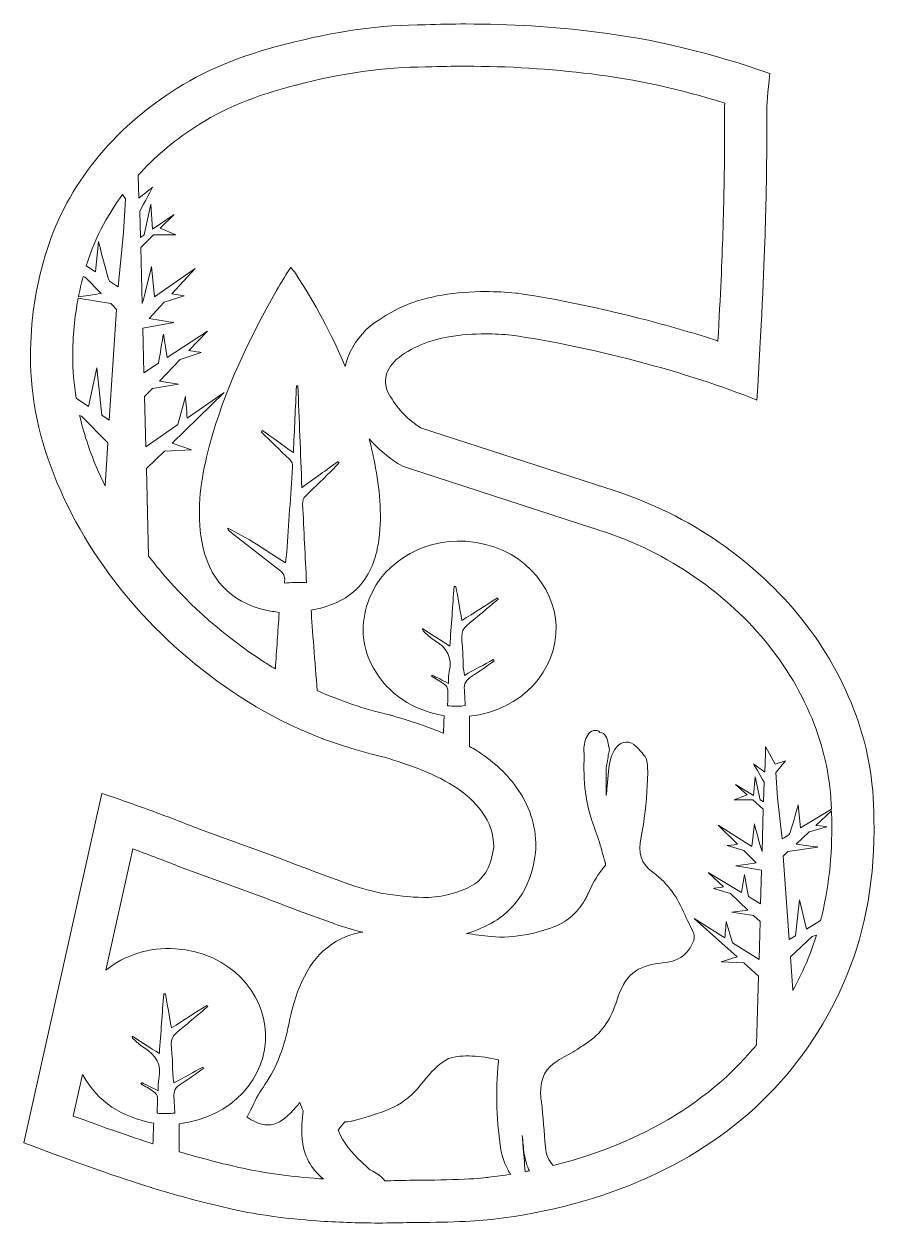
# Model space of a CAD drawing. Header units: millimetres. Extents: x 28 to 188, y -114 to -17.
# Drawn here: x 27.6 to 88, y -112.9 to -27.7 of the extents above; entities that cross this region are included whole.
import ezdxf

# ---------------------------------------------------------------- set-up
doc = ezdxf.new("R2010")
doc.units = ezdxf.units.MM
doc.header["$MEASUREMENT"] = 0
doc.layers.add('Layer 2', color=7, linetype='Continuous')

msp = doc.modelspace()

# ---------------------------------------------------------------- linework, layer by layer
at = {"layer": 'Layer 2', "lineweight": 0}
for points, knots in [([(86.498, -76.374), (85.535, -73.912), (84.208, -71.662), (82.517, -69.623), (80.824, -67.585), (78.823, -65.796), (76.515, -64.256), (74.208, -62.718), (71.669, -61.525), (68.898, -60.678), (68.898, -60.678), (55.742, -56.408), (55.742, -56.408), (54.893, -55.871), (54.184, -55.138), (53.606, -54.215), (53.03, -53.292), (53.163, -52.408), (54.01, -51.561), (55.087, -50.715), (56.337, -50.176), (57.761, -49.945), (58.614, -49.807), (59.488, -49.738), (60.383, -49.738), (60.981, -49.738), (61.587, -49.768), (62.204, -49.83), (64.897, -50.216), (67.859, -50.831), (71.091, -51.676), (74.323, -52.524), (77.168, -53.447), (79.631, -54.446), (79.938, -49.215), (80.131, -45.311), (80.208, -42.732), (80.284, -40.155), (80.324, -38.231), (80.324, -36.961), (80.324, -35.692), (80.324, -34.751), (80.324, -34.134), (80.324, -33.519), (80.399, -32.558), (80.555, -31.249), (76.4, -29.788), (72.303, -28.807), (68.263, -28.306), (65.173, -27.924), (62.071, -27.732), (58.958, -27.732), (58.003, -27.732), (57.046, -27.75), (56.088, -27.786), (52.932, -27.786), (49.625, -28.248), (46.163, -29.171), (43.007, -29.941), (40.294, -31.076), (38.026, -32.576), (35.757, -34.076), (33.872, -35.807), (32.371, -37.769), (30.871, -39.731), (29.775, -41.866), (29.082, -44.174), (28.389, -46.483), (28.044, -48.868), (28.044, -51.33), (28.044, -54.331), (28.678, -57.331), (29.948, -60.332), (31.217, -63.332), (32.948, -66.122), (35.141, -68.699), (37.334, -71.278), (39.93, -73.546), (42.931, -75.508), (45.932, -77.47), (49.239, -78.875), (52.857, -79.72), (53.702, -79.952), (54.587, -80.24), (55.511, -80.586), (56.434, -80.932), (57.3, -81.356), (58.108, -81.856), (58.916, -82.356), (59.588, -82.972), (60.128, -83.702), (60.664, -84.435), (60.936, -85.26), (60.936, -86.184), (60.78, -87.493), (60.281, -88.396), (59.435, -88.895), (58.587, -89.397), (57.548, -89.686), (56.319, -89.762), (54.318, -89.762), (52.453, -89.455), (50.722, -88.839), (48.991, -88.223), (47.239, -87.568), (45.47, -86.876), (45.47, -86.876), (40.046, -84.914), (40.046, -84.914), (38.892, -84.452), (37.738, -84.01), (36.583, -83.587), (35.43, -83.164), (34.276, -82.76), (33.121, -82.375), (33.121, -82.375), (27.581, -107.188), (27.581, -107.188), (31.044, -108.497), (33.872, -109.497), (36.064, -110.189), (38.258, -110.881), (40.392, -111.458), (42.469, -111.92), (44.239, -112.304), (46.201, -112.572), (48.355, -112.728), (49.793, -112.83), (51.267, -112.881), (52.775, -112.881), (53.525, -112.881), (54.283, -112.869), (55.049, -112.844), (56.279, -112.844), (57.433, -112.823), (58.512, -112.785), (59.588, -112.746), (60.396, -112.688), (60.936, -112.612), (64.859, -112.151), (68.494, -111.169), (71.841, -109.669), (75.188, -108.169), (78.054, -106.207), (80.439, -103.783), (82.823, -101.359), (84.69, -98.515), (86.036, -95.243), (87.382, -91.974), (88.017, -88.301), (87.941, -84.221), (87.941, -81.452), (87.459, -78.837), (86.498, -76.374)], [0, 0, 0, 0, 1, 1, 1, 2, 2, 2, 3, 3, 3, 4, 4, 4, 5, 5, 5, 6, 6, 6, 7, 7, 7, 8, 8, 8, 9, 9, 9, 10, 10, 10, 11, 11, 11, 12, 12, 12, 13, 13, 13, 14, 14, 14, 15, 15, 15, 16, 16, 16, 17, 17, 17, 18, 18, 18, 19, 19, 19, 20, 20, 20, 21, 21, 21, 22, 22, 22, 23, 23, 23, 24, 24, 24, 25, 25, 25, 26, 26, 26, 27, 27, 27, 28, 28, 28, 29, 29, 29, 30, 30, 30, 31, 31, 31, 32, 32, 32, 33, 33, 33, 34, 34, 34, 35, 35, 35, 36, 36, 36, 37, 37, 37, 38, 38, 38, 39, 39, 39, 40, 40, 40, 41, 41, 41, 42, 42, 42, 43, 43, 43, 44, 44, 44, 45, 45, 45, 46, 46, 46, 47, 47, 47, 48, 48, 48, 49, 49, 49, 50, 50, 50, 51, 51, 51, 51]), ([(37.426, -66.754), (37.081, -66.349), (36.752, -65.935), (36.432, -65.516), (36.432, -65.516), (36.272, -59.309), (36.272, -59.309), (36.272, -59.309), (37.551, -58.057), (37.551, -58.057), (37.551, -58.057), (39.481, -57.973), (39.481, -57.973), (39.481, -57.973), (38.108, -57.511), (38.108, -57.511), (38.108, -57.511), (41.796, -53.901), (41.796, -53.901), (41.796, -53.901), (39.168, -55.725), (39.168, -55.725), (39.142, -55.194), (39.046, -54.182), (39.046, -54.182), (39.046, -54.182), (38.507, -56.183), (38.507, -56.183), (38.507, -56.183), (36.232, -57.762), (36.232, -57.762), (36.232, -57.762), (36.141, -54.186), (36.141, -54.186), (36.141, -54.186), (36.698, -53.608), (36.698, -53.608), (36.698, -53.608), (38.562, -53.308), (38.562, -53.308), (38.562, -53.308), (37.196, -53.091), (37.196, -53.091), (37.196, -53.091), (38.682, -51.548), (38.682, -51.548), (38.682, -51.548), (40.158, -51.057), (40.158, -51.057), (40.158, -51.057), (39.615, -50.991), (39.295, -50.912), (39.295, -50.912), (40.602, -49.556), (40.602, -49.556), (40.602, -49.556), (37.746, -51.426), (37.746, -51.426), (37.746, -51.426), (37.486, -49.756), (37.486, -49.756), (37.486, -49.756), (37.26, -51.063), (37.137, -51.824), (37.137, -51.824), (36.097, -52.505), (36.097, -52.505), (36.097, -52.505), (36.016, -49.331), (36.016, -49.331), (36.016, -49.331), (38.232, -48.936), (38.232, -48.936), (38.232, -48.936), (37.163, -48.768), (36.468, -48.648), (36.468, -48.648), (37.534, -47.489), (37.534, -47.489), (37.534, -47.489), (38.964, -47.027), (38.964, -47.027), (38.964, -47.027), (38.47, -46.949), (38.081, -46.894), (38.081, -46.894), (39.738, -45.091), (39.738, -45.091), (39.738, -45.091), (36.842, -47.113), (36.842, -47.113), (36.842, -47.113), (36.631, -44.96), (36.631, -44.96), (36.631, -44.96), (36.173, -46.962), (35.971, -47.589), (35.971, -47.589), (35.869, -43.604), (35.869, -43.604), (35.869, -43.604), (36.771, -42.713), (36.771, -42.713), (36.771, -42.713), (38.368, -42.713), (38.368, -42.713), (38.368, -42.713), (37.255, -42.236), (37.255, -42.236), (37.255, -42.236), (37.255, -42.236), (37.255, -42.236), (37.255, -42.236), (38.25, -41.252), (38.25, -41.252), (38.25, -41.252), (36.716, -42.308), (36.716, -42.308), (36.716, -42.308), (36.579, -40.532), (36.579, -40.532), (36.579, -40.532), (36.127, -42.713), (36.127, -42.713), (36.127, -42.713), (35.851, -42.903), (35.851, -42.903), (35.851, -42.903), (35.803, -41.038), (35.803, -41.038), (36.119, -40.457), (36.716, -39.315), (36.716, -39.315), (36.716, -39.315), (36.017, -39.883), (35.726, -40.113), (35.726, -40.113), (35.684, -38.479), (35.684, -38.479), (36.811, -37.232), (38.148, -36.091), (39.681, -35.078), (41.649, -33.777), (44.069, -32.77), (46.874, -32.086), (46.874, -32.086), (46.905, -32.078), (46.905, -32.078), (46.905, -32.078), (46.936, -32.07), (46.936, -32.07), (50.129, -31.218), (53.208, -30.786), (56.088, -30.786), (56.088, -30.786), (56.145, -30.786), (56.145, -30.786), (56.145, -30.786), (56.201, -30.784), (56.201, -30.784), (57.117, -30.75), (58.045, -30.732), (58.958, -30.732), (61.933, -30.732), (64.94, -30.918), (67.894, -31.283), (70.987, -31.667), (74.158, -32.36), (77.347, -33.347), (77.331, -33.64), (77.324, -33.902), (77.324, -34.134), (77.324, -34.134), (77.324, -36.961), (77.324, -36.961), (77.324, -38.174), (77.286, -40.033), (77.21, -42.642), (77.155, -44.474), (77.039, -47.022), (76.864, -50.246), (75.297, -49.731), (73.622, -49.239), (71.851, -48.774), (68.53, -47.905), (65.427, -47.261), (62.63, -46.86), (62.63, -46.86), (62.566, -46.851), (62.566, -46.851), (62.566, -46.851), (62.501, -46.845), (62.501, -46.845), (61.789, -46.774), (61.076, -46.738), (60.383, -46.738), (59.331, -46.738), (58.287, -46.82), (57.281, -46.984), (55.358, -47.295), (53.634, -48.041), (52.157, -49.201), (52.157, -49.201), (52.016, -49.312), (52.016, -49.312), (52.016, -49.312), (51.889, -49.439), (51.889, -49.439), (51.108, -50.22), (50.606, -51.113), (50.388, -52.045), (49.426, -49.744), (48.237, -47.544), (46.852, -45.432), (46.765, -45.299), (46.655, -45.181), (46.532, -45.027), (46.434, -45.159), (46.364, -45.236), (46.312, -45.324), (45.961, -45.913), (45.601, -46.497), (45.269, -47.097), (43.266, -50.709), (41.513, -54.431), (40.547, -58.493), (40.08, -60.461), (39.858, -62.444), (40.21, -64.466), (40.668, -67.103), (42.216, -68.785), (44.754, -69.358), (45.057, -69.426), (45.364, -69.469), (45.704, -69.529), (45.613, -70.872), (45.523, -72.198), (45.432, -73.532), (45.143, -73.358), (44.855, -73.182), (44.573, -72.997), (41.827, -71.202), (39.422, -69.102), (37.426, -66.754)], [0, 0, 0, 0, 1, 1, 1, 2, 2, 2, 3, 3, 3, 4, 4, 4, 5, 5, 5, 6, 6, 6, 7, 7, 7, 8, 8, 8, 9, 9, 9, 10, 10, 10, 11, 11, 11, 12, 12, 12, 13, 13, 13, 14, 14, 14, 15, 15, 15, 16, 16, 16, 17, 17, 17, 18, 18, 18, 19, 19, 19, 20, 20, 20, 21, 21, 21, 22, 22, 22, 23, 23, 23, 24, 24, 24, 25, 25, 25, 26, 26, 26, 27, 27, 27, 28, 28, 28, 29, 29, 29, 30, 30, 30, 31, 31, 31, 32, 32, 32, 33, 33, 33, 34, 34, 34, 35, 35, 35, 36, 36, 36, 37, 37, 37, 38, 38, 38, 39, 39, 39, 40, 40, 40, 41, 41, 41, 42, 42, 42, 43, 43, 43, 44, 44, 44, 45, 45, 45, 46, 46, 46, 47, 47, 47, 48, 48, 48, 49, 49, 49, 50, 50, 50, 51, 51, 51, 52, 52, 52, 53, 53, 53, 54, 54, 54, 55, 55, 55, 56, 56, 56, 57, 57, 57, 58, 58, 58, 59, 59, 59, 60, 60, 60, 61, 61, 61, 62, 62, 62, 63, 63, 63, 64, 64, 64, 65, 65, 65, 66, 66, 66, 67, 67, 67, 68, 68, 68, 69, 69, 69, 70, 70, 70, 71, 71, 71, 72, 72, 72, 73, 73, 73, 74, 74, 74, 75, 75, 75, 76, 76, 76, 77, 77, 77, 78, 78, 78, 79, 79, 79, 80, 80, 80, 81, 81, 81, 81]), ([(34.568, -39.846), (34.568, -39.846), (34.799, -40.15), (34.799, -40.15), (34.799, -40.15), (34.644, -42.53), (34.644, -42.53), (34.644, -42.53), (34.258, -46.394), (34.258, -46.394), (34.258, -46.394), (34.086, -46.281), (34.086, -46.281), (34.086, -46.281), (33.659, -45.998), (33.659, -45.998), (33.541, -45.921), (32.879, -43.182), (32.879, -43.182), (32.879, -43.182), (32.656, -45.336), (32.656, -45.336), (32.656, -45.336), (31.999, -44.902), (31.999, -44.902), (32.556, -43.102), (33.421, -41.403), (34.568, -39.846)], [0, 0, 0, 0, 1, 1, 1, 2, 2, 2, 3, 3, 3, 4, 4, 4, 5, 5, 5, 6, 6, 6, 7, 7, 7, 8, 8, 8, 9, 9, 9, 9]), ([(31.779, -45.667), (31.779, -45.667), (31.924, -45.711), (31.924, -45.711), (31.924, -45.711), (33.051, -46.871), (33.051, -46.871), (32.535, -46.955), (31.824, -47.063), (31.446, -47.119), (31.541, -46.63), (31.651, -46.146), (31.779, -45.667)], [0, 0, 0, 0, 1, 1, 1, 2, 2, 2, 3, 3, 3, 4, 4, 4, 4]), ([(31.044, -51.33), (31.044, -49.93), (31.175, -48.548), (31.43, -47.199), (31.43, -47.199), (33.751, -47.591), (33.751, -47.591), (33.751, -47.591), (33.863, -47.705), (33.863, -47.705), (33.863, -47.705), (34.153, -48.004), (34.153, -48.004), (34.153, -48.004), (33.64, -55.874), (33.64, -55.874), (33.64, -55.874), (33.11, -55.522), (33.11, -55.522), (33.11, -55.522), (32.758, -52.141), (32.758, -52.141), (32.758, -52.141), (32.158, -54.89), (32.158, -54.89), (32.158, -54.89), (31.29, -54.314), (31.29, -54.314), (31.127, -53.314), (31.044, -52.318), (31.044, -51.33)], [0, 0, 0, 0, 1, 1, 1, 2, 2, 2, 3, 3, 3, 4, 4, 4, 5, 5, 5, 6, 6, 6, 7, 7, 7, 8, 8, 8, 9, 9, 9, 10, 10, 10, 10]), ([(47.644, -67.409), (47.584, -67.401), (47.524, -67.394), (47.463, -67.392), (46.997, -67.373), (46.54, -67.394), (46.084, -67.439), (46.087, -67.398), (46.09, -67.356), (46.093, -67.315), (46.121, -66.958), (46.026, -66.733), (45.729, -66.512), (44.58, -65.654), (43.458, -64.759), (42.327, -63.875), (42.21, -63.784), (42.107, -63.674), (42.023, -63.533), (43.462, -64.189), (44.747, -65.119), (46.154, -65.995), (46.192, -65.691), (46.23, -65.469), (46.245, -65.246), (46.383, -63.24), (46.511, -61.233), (46.658, -59.227), (46.677, -58.967), (46.61, -58.8), (46.427, -58.628), (45.756, -57.997), (45.1, -57.349), (44.438, -56.708), (44.465, -56.672), (44.492, -56.637), (44.519, -56.601), (45.225, -57.105), (45.93, -57.61), (46.714, -58.17), (46.788, -56.534), (46.858, -54.985), (46.928, -53.436), (46.962, -53.437), (46.996, -53.438), (47.03, -53.44), (47.078, -54.63), (47.126, -55.819), (47.173, -57.009), (47.22, -58.187), (47.266, -59.365), (47.317, -60.663), (48.228, -60.003), (49.057, -59.402), (49.886, -58.801), (49.909, -58.826), (49.933, -58.851), (49.956, -58.876), (49.833, -59.015), (49.716, -59.162), (49.584, -59.292), (48.926, -59.942), (48.27, -60.592), (47.601, -61.23), (47.42, -61.403), (47.353, -61.576), (47.366, -61.833), (47.463, -63.691), (47.553, -65.55), (47.644, -67.409)], [0, 0, 0, 0, 1, 1, 1, 2, 2, 2, 3, 3, 3, 4, 4, 4, 5, 5, 5, 6, 6, 6, 7, 7, 7, 8, 8, 8, 9, 9, 9, 10, 10, 10, 11, 11, 11, 12, 12, 12, 13, 13, 13, 14, 14, 14, 15, 15, 15, 16, 16, 16, 17, 17, 17, 18, 18, 18, 19, 19, 19, 20, 20, 20, 21, 21, 21, 22, 22, 22, 23, 23, 23, 23]), ([(31.532, -55.528), (31.532, -55.528), (31.672, -55.579), (31.672, -55.579), (31.672, -55.579), (33.534, -57.485), (33.534, -57.485), (33.534, -57.485), (33.336, -60.525), (33.336, -60.525), (33.117, -60.075), (32.905, -59.622), (32.711, -59.163), (32.199, -57.953), (31.809, -56.74), (31.532, -55.528)], [0, 0, 0, 0, 1, 1, 1, 2, 2, 2, 3, 3, 3, 4, 4, 4, 5, 5, 5, 5]), ([(70.614, -106.931), (68.894, -107.702), (67.069, -108.322), (65.162, -108.797), (64.828, -108.433), (64.659, -108.047), (64.61, -107.466), (64.522, -106.429), (64.445, -105.338), (64.326, -104.297), (64.304, -104.107), (64.268, -103.914), (64.266, -103.734), (64.253, -102.553), (64.597, -101.865), (65.619, -101.267), (66.035, -101.024), (66.459, -100.825), (66.855, -100.551), (67.123, -100.365), (67.403, -100.211), (67.671, -100.018), (68.708, -99.271), (69.301, -98.285), (69.673, -97.103), (70.249, -95.275), (71.048, -94.598), (72.918, -94.412), (74, -94.305), (74.604, -93.965), (75.066, -93.015), (75.189, -92.761), (75.219, -92.525), (75.144, -92.341), (74.94, -91.841), (74.741, -91.501), (74.531, -91.028), (73.96, -89.741), (73.408, -88.845), (72.234, -87.97), (71.369, -87.326), (71.188, -86.614), (71.41, -85.475), (71.632, -84.336), (71.794, -83.02), (71.838, -81.795), (71.85, -81.463), (71.882, -81.211), (71.872, -80.774), (71.866, -80.512), (71.878, -79.948), (71.587, -79.628), (71.296, -79.309), (70.88, -78.687), (70.33, -78.723), (69.78, -78.759), (69.44, -79.311), (69.29, -79.789), (69.074, -80.48), (69.064, -81.167), (68.985, -81.872), (68.962, -82.086), (68.959, -82.299), (68.934, -82.514), (68.929, -81.856), (68.922, -81.218), (68.933, -80.558), (68.948, -80.441), (68.967, -80.323), (68.989, -80.206), (69.023, -80.022), (69.054, -79.835), (69.076, -79.648), (69.129, -79.47), (69.205, -79.284), (69.115, -79.061), (69.109, -79.047), (69.099, -79.032), (69.092, -79.018), (69.088, -78.961), (69.087, -78.904), (69.078, -78.847), (69.024, -78.521), (68.853, -78.045), (68.485, -78.037), (68.409, -77.959), (68.31, -77.905), (68.174, -77.897), (67.775, -77.874), (67.543, -78.279), (67.44, -78.606), (67.33, -78.95), (67.316, -79.307), (67.367, -79.659), (67.28, -81.478), (67.45, -83.097), (68.108, -84.878), (68.284, -85.355), (68.49, -85.917), (68.614, -86.448), (68.672, -86.697), (68.773, -86.982), (68.847, -87.255), (68.86, -87.303), (68.915, -87.359), (68.874, -87.462), (68.833, -87.566), (68.708, -87.674), (68.612, -87.796), (68.216, -88.298), (67.914, -88.902), (67.637, -89.486), (67.59, -89.585), (67.543, -89.702), (67.494, -89.79), (66.946, -90.774), (66.258, -91.456), (65.214, -91.845), (64.578, -92.082), (63.932, -92.274), (63.31, -92.391), (62.441, -92.554), (61.589, -92.621), (60.751, -92.534), (60.159, -92.473), (59.581, -92.396), (59.007, -92.322), (59.71, -92.112), (60.364, -91.832), (60.96, -91.479), (62.122, -90.793), (63.577, -89.379), (63.915, -86.538), (63.915, -86.538), (63.936, -86.361), (63.936, -86.361), (63.936, -86.361), (63.936, -86.184), (63.936, -86.184), (63.936, -84.618), (63.469, -83.187), (62.541, -81.92), (61.775, -80.883), (60.815, -80.004), (59.687, -79.306), (59.536, -79.212), (59.38, -79.125), (59.226, -79.036), (59.226, -79.036), (59.226, -76.895), (59.226, -76.895), (62.959, -76.481), (65.477, -73.601), (65.364, -70.472), (65.262, -67.663), (62.908, -64.732), (58.96, -64.47), (55.696, -64.253), (52.756, -66.202), (51.913, -69.089), (51.472, -70.602), (51.623, -72.084), (52.406, -73.481), (53.452, -75.343), (55.152, -76.439), (57.419, -76.861), (57.403, -77.278), (57.388, -77.69), (57.373, -78.103), (57.106, -77.988), (56.836, -77.879), (56.562, -77.776), (55.558, -77.4), (54.577, -77.081), (53.648, -76.827), (53.648, -76.827), (53.594, -76.812), (53.594, -76.812), (53.594, -76.812), (53.54, -76.799), (53.54, -76.799), (51.751, -76.381), (50.038, -75.801), (48.407, -75.076), (48.26, -73.143), (48.041, -70.632), (47.976, -69.366), (48.246, -69.303), (48.451, -69.26), (48.653, -69.208), (49.921, -68.876), (51.029, -68.277), (51.795, -67.147), (52.443, -66.189), (52.723, -65.099), (52.832, -63.952), (53.004, -62.144), (52.781, -60.365), (52.42, -58.604), (52.323, -58.13), (52.214, -57.662), (52.098, -57.196), (52.702, -57.88), (53.383, -58.465), (54.136, -58.942), (54.136, -58.942), (54.456, -59.145), (54.456, -59.145), (54.456, -59.145), (54.816, -59.262), (54.816, -59.262), (54.816, -59.262), (67.972, -63.531), (67.972, -63.531), (67.972, -63.531), (67.996, -63.539), (67.996, -63.539), (67.996, -63.539), (68.02, -63.547), (68.02, -63.547), (70.5, -64.305), (72.799, -65.384), (74.85, -66.751), (76.906, -68.124), (78.71, -69.735), (80.208, -71.538), (81.686, -73.32), (82.863, -75.315), (83.703, -77.464), (84.44, -79.352), (84.848, -81.377), (84.925, -83.49), (84.925, -83.49), (82.736, -84.808), (82.736, -84.808), (82.736, -84.808), (82.552, -83.185), (82.552, -83.185), (82.552, -83.185), (82.005, -85.249), (81.908, -85.308), (81.908, -85.308), (81.555, -85.52), (81.555, -85.52), (81.555, -85.52), (81.413, -85.606), (81.413, -85.606), (81.413, -85.606), (81.094, -82.693), (81.094, -82.693), (81.094, -82.693), (80.965, -80.899), (80.965, -80.899), (80.965, -80.899), (81.334, -80.456), (81.334, -80.456), (81.334, -80.456), (81.664, -80.061), (81.664, -80.061), (81.664, -80.061), (80.923, -80.301), (80.923, -80.301), (80.923, -80.301), (80.251, -79.046), (80.251, -79.046), (80.251, -79.046), (80.237, -79.522), (80.237, -79.522), (80.237, -79.522), (80.199, -80.871), (80.199, -80.871), (79.959, -80.698), (79.381, -80.269), (79.381, -80.269), (79.381, -80.269), (79.875, -81.131), (80.136, -81.569), (80.136, -81.569), (80.097, -82.974), (80.097, -82.974), (80.097, -82.974), (79.869, -82.831), (79.869, -82.831), (79.869, -82.831), (79.495, -81.187), (79.495, -81.187), (79.495, -81.187), (79.381, -82.525), (79.381, -82.525), (79.381, -82.525), (78.114, -81.73), (78.114, -81.73), (78.114, -81.73), (78.936, -82.471), (78.936, -82.471), (78.936, -82.471), (78.936, -82.471), (78.936, -82.471), (78.936, -82.471), (78.016, -82.831), (78.016, -82.831), (78.016, -82.831), (79.336, -82.831), (79.336, -82.831), (79.336, -82.831), (80.082, -83.503), (80.082, -83.503), (80.082, -83.503), (79.997, -86.507), (79.997, -86.507), (79.83, -86.034), (79.452, -84.525), (79.452, -84.525), (79.452, -84.525), (79.277, -86.148), (79.277, -86.148), (79.277, -86.148), (76.885, -84.624), (76.885, -84.624), (76.885, -84.624), (78.254, -85.983), (78.254, -85.983), (77.933, -86.024), (77.525, -86.083), (77.525, -86.083), (77.525, -86.083), (78.706, -86.432), (78.706, -86.432), (78.706, -86.432), (79.587, -87.306), (79.587, -87.306), (79.013, -87.396), (78.129, -87.522), (78.129, -87.522), (78.129, -87.522), (79.96, -87.82), (79.96, -87.82), (79.96, -87.82), (79.893, -90.213), (79.893, -90.213), (79.893, -90.213), (79.034, -89.7), (79.034, -89.7), (78.932, -89.126), (78.746, -88.14), (78.746, -88.14), (78.746, -88.14), (78.531, -89.399), (78.531, -89.399), (78.531, -89.399), (76.171, -87.99), (76.171, -87.99), (76.171, -87.99), (77.25, -89.012), (77.25, -89.012), (76.986, -89.072), (76.538, -89.121), (76.538, -89.121), (76.538, -89.121), (77.757, -89.492), (77.757, -89.492), (77.757, -89.492), (78.985, -90.654), (78.985, -90.654), (78.985, -90.654), (77.857, -90.818), (77.857, -90.818), (77.857, -90.818), (79.397, -91.044), (79.397, -91.044), (79.397, -91.044), (79.857, -91.48), (79.857, -91.48), (79.857, -91.48), (79.781, -94.176), (79.781, -94.176), (79.781, -94.176), (77.901, -92.986), (77.901, -92.986), (77.901, -92.986), (77.457, -91.477), (77.457, -91.477), (77.457, -91.477), (77.377, -92.24), (77.355, -92.64), (77.355, -92.64), (75.185, -91.265), (75.185, -91.265), (75.185, -91.265), (78.231, -93.987), (78.231, -93.987), (78.231, -93.987), (77.097, -94.335), (77.097, -94.335), (77.097, -94.335), (78.692, -94.398), (78.692, -94.398), (78.692, -94.398), (79.748, -95.342), (79.748, -95.342), (79.748, -95.342), (79.611, -100.217), (79.611, -100.217), (79.194, -100.722), (78.759, -101.212), (78.3, -101.679), (76.189, -103.825), (73.603, -105.592), (70.614, -106.931)], [0, 0, 0, 0, 1, 1, 1, 2, 2, 2, 3, 3, 3, 4, 4, 4, 5, 5, 5, 6, 6, 6, 7, 7, 7, 8, 8, 8, 9, 9, 9, 10, 10, 10, 11, 11, 11, 12, 12, 12, 13, 13, 13, 14, 14, 14, 15, 15, 15, 16, 16, 16, 17, 17, 17, 18, 18, 18, 19, 19, 19, 20, 20, 20, 21, 21, 21, 22, 22, 22, 23, 23, 23, 24, 24, 24, 25, 25, 25, 26, 26, 26, 27, 27, 27, 28, 28, 28, 29, 29, 29, 30, 30, 30, 31, 31, 31, 32, 32, 32, 33, 33, 33, 34, 34, 34, 35, 35, 35, 36, 36, 36, 37, 37, 37, 38, 38, 38, 39, 39, 39, 40, 40, 40, 41, 41, 41, 42, 42, 42, 43, 43, 43, 44, 44, 44, 45, 45, 45, 46, 46, 46, 47, 47, 47, 48, 48, 48, 49, 49, 49, 50, 50, 50, 51, 51, 51, 52, 52, 52, 53, 53, 53, 54, 54, 54, 55, 55, 55, 56, 56, 56, 57, 57, 57, 58, 58, 58, 59, 59, 59, 60, 60, 60, 61, 61, 61, 62, 62, 62, 63, 63, 63, 64, 64, 64, 65, 65, 65, 66, 66, 66, 67, 67, 67, 68, 68, 68, 69, 69, 69, 70, 70, 70, 71, 71, 71, 72, 72, 72, 73, 73, 73, 74, 74, 74, 75, 75, 75, 76, 76, 76, 77, 77, 77, 78, 78, 78, 79, 79, 79, 80, 80, 80, 81, 81, 81, 82, 82, 82, 83, 83, 83, 84, 84, 84, 85, 85, 85, 86, 86, 86, 87, 87, 87, 88, 88, 88, 89, 89, 89, 90, 90, 90, 91, 91, 91, 92, 92, 92, 93, 93, 93, 94, 94, 94, 95, 95, 95, 96, 96, 96, 97, 97, 97, 98, 98, 98, 99, 99, 99, 100, 100, 100, 101, 101, 101, 102, 102, 102, 103, 103, 103, 104, 104, 104, 105, 105, 105, 106, 106, 106, 107, 107, 107, 108, 108, 108, 109, 109, 109, 110, 110, 110, 111, 111, 111, 112, 112, 112, 113, 113, 113, 114, 114, 114, 115, 115, 115, 116, 116, 116, 117, 117, 117, 118, 118, 118, 119, 119, 119, 120, 120, 120, 121, 121, 121, 122, 122, 122, 123, 123, 123, 124, 124, 124, 125, 125, 125, 126, 126, 126, 127, 127, 127, 128, 128, 128, 129, 129, 129, 130, 130, 130, 131, 131, 131, 132, 132, 132, 133, 133, 133, 134, 134, 134, 135, 135, 135, 136, 136, 136, 136]), ([(56.713, -71.492), (56.418, -71.316), (56.183, -71.057), (55.923, -70.833), (55.905, -70.818), (55.909, -70.781), (55.882, -70.668), (56.536, -71.088), (57.134, -71.471), (57.821, -71.912), (57.928, -70.431), (58.027, -69.051), (58.126, -67.671), (58.169, -67.67), (58.213, -67.669), (58.256, -67.668), (58.391, -68.447), (58.526, -69.227), (58.677, -70.096), (59.559, -69.534), (60.379, -69.011), (61.199, -68.488), (61.222, -68.514), (61.245, -68.54), (61.268, -68.565), (60.711, -69.032), (60.162, -69.508), (59.595, -69.964), (58.606, -70.759), (58.61, -70.753), (58.717, -71.934), (58.761, -72.428), (58.754, -72.926), (58.779, -73.422), (58.787, -73.585), (58.821, -73.747), (58.854, -73.988), (59.589, -73.59), (60.249, -73.232), (60.91, -72.875), (60.93, -72.901), (60.951, -72.928), (60.971, -72.955), (60.439, -73.326), (59.926, -73.724), (59.369, -74.061), (58.965, -74.304), (58.825, -74.582), (58.854, -75.021), (58.878, -75.395), (58.899, -75.768), (58.918, -76.141), (58.55, -76.184), (58.178, -76.19), (57.808, -76.162), (57.758, -76.158), (57.708, -76.153), (57.658, -76.148), (57.674, -75.776), (57.687, -75.403), (57.689, -75.031), (57.69, -74.895), (57.562, -74.722), (57.438, -74.63), (57.149, -74.418), (56.826, -74.245), (56.516, -74.055), (56.533, -74.028), (56.549, -74.001), (56.566, -73.973), (56.919, -74.152), (57.271, -74.33), (57.727, -74.56), (57.746, -74.225), (57.723, -73.965), (57.781, -73.72), (58.015, -72.736), (57.615, -72.029), (56.713, -71.492)], [0, 0, 0, 0, 1, 1, 1, 2, 2, 2, 3, 3, 3, 4, 4, 4, 5, 5, 5, 6, 6, 6, 7, 7, 7, 8, 8, 8, 9, 9, 9, 10, 10, 10, 11, 11, 11, 12, 12, 12, 13, 13, 13, 14, 14, 14, 15, 15, 15, 16, 16, 16, 17, 17, 17, 18, 18, 18, 19, 19, 19, 20, 20, 20, 21, 21, 21, 22, 22, 22, 23, 23, 23, 24, 24, 24, 25, 25, 25, 26, 26, 26, 26]), ([(81.499, -86.82), (81.499, -86.82), (81.739, -86.595), (81.739, -86.595), (81.739, -86.595), (81.831, -86.508), (81.831, -86.508), (81.831, -86.508), (83.951, -86.182), (83.951, -86.182), (83.951, -86.182), (83.017, -86.056), (82.409, -85.966), (82.409, -85.966), (83.341, -85.091), (83.341, -85.091), (83.341, -85.091), (84.59, -84.743), (84.59, -84.743), (84.59, -84.743), (84.159, -84.684), (83.819, -84.643), (83.819, -84.643), (84.927, -83.602), (84.927, -83.602), (84.934, -83.808), (84.941, -84.014), (84.941, -84.221), (84.941, -84.221), (84.941, -84.249), (84.941, -84.249), (84.941, -84.249), (84.942, -84.277), (84.942, -84.277), (84.989, -86.832), (84.719, -89.215), (84.15, -91.403), (84.15, -91.403), (83.148, -92.011), (83.148, -92.011), (83.148, -92.011), (82.652, -89.939), (82.652, -89.939), (82.652, -89.939), (82.361, -92.487), (82.361, -92.487), (82.361, -92.487), (81.924, -92.753), (81.924, -92.753), (81.924, -92.753), (81.499, -86.82), (81.499, -86.82)], [0, 0, 0, 0, 1, 1, 1, 2, 2, 2, 3, 3, 3, 4, 4, 4, 5, 5, 5, 6, 6, 6, 7, 7, 7, 8, 8, 8, 9, 9, 9, 10, 10, 10, 11, 11, 11, 12, 12, 12, 13, 13, 13, 14, 14, 14, 15, 15, 15, 16, 16, 16, 17, 17, 17, 17]), ([(43.12, -108.991), (41.658, -108.666), (40.143, -108.274), (38.601, -107.824), (38.601, -107.824), (38.601, -105.83), (38.601, -105.83), (42.334, -105.415), (44.852, -102.535), (44.739, -99.407), (44.637, -96.598), (42.283, -93.666), (38.335, -93.404), (36.471, -93.28), (34.716, -93.865), (33.393, -94.924), (33.393, -94.924), (35.315, -86.318), (35.315, -86.318), (35.394, -86.346), (35.473, -86.375), (35.551, -86.404), (36.69, -86.821), (37.826, -87.257), (38.93, -87.699), (38.93, -87.699), (38.978, -87.718), (38.978, -87.718), (38.978, -87.718), (39.026, -87.735), (39.026, -87.735), (39.026, -87.735), (44.413, -89.683), (44.413, -89.683), (46.195, -90.381), (47.979, -91.047), (49.715, -91.665), (50.343, -91.888), (50.989, -92.073), (51.648, -92.229), (50.822, -92.351), (50.018, -92.624), (49.11, -93.328), (47.594, -94.505), (46.768, -96.722), (46.383, -98.775), (46.116, -100.197), (45.552, -101.834), (44.692, -103.05), (44.316, -103.581), (44.069, -104.038), (43.798, -104.597), (43.677, -104.848), (43.561, -105.089), (43.428, -105.334), (43.425, -105.34), (43.416, -105.348), (43.417, -105.356), (43.419, -105.363), (43.43, -105.37), (43.435, -105.373), (44.939, -106.373), (45.79, -105.907), (46.915, -104.639), (47.005, -104.537), (47.08, -104.429), (47.159, -104.319), (47.246, -104.523), (47.325, -104.718), (47.405, -104.915), (47.314, -105.548), (47.289, -106.242), (47.338, -106.879), (47.431, -108.073), (47.959, -109.056), (48.862, -109.753), (48.766, -109.747), (48.667, -109.742), (48.572, -109.735), (46.56, -109.59), (44.721, -109.339), (43.12, -108.991)], [0, 0, 0, 0, 1, 1, 1, 2, 2, 2, 3, 3, 3, 4, 4, 4, 5, 5, 5, 6, 6, 6, 7, 7, 7, 8, 8, 8, 9, 9, 9, 10, 10, 10, 11, 11, 11, 12, 12, 12, 13, 13, 13, 14, 14, 14, 15, 15, 15, 16, 16, 16, 17, 17, 17, 18, 18, 18, 19, 19, 19, 20, 20, 20, 21, 21, 21, 22, 22, 22, 23, 23, 23, 24, 24, 24, 25, 25, 25, 26, 26, 26, 27, 27, 27, 27]), ([(82.183, -96.38), (82.183, -96.38), (82.01, -93.967), (82.01, -93.967), (82.01, -93.967), (83.55, -92.53), (83.55, -92.53), (83.55, -92.53), (83.857, -92.428), (83.857, -92.428), (83.678, -92.999), (83.485, -93.56), (83.262, -94.101), (82.939, -94.887), (82.576, -95.646), (82.183, -96.38)], [0, 0, 0, 0, 1, 1, 1, 2, 2, 2, 3, 3, 3, 4, 4, 4, 5, 5, 5, 5]), ([(38.092, -100.868), (38.136, -101.362), (38.129, -101.86), (38.154, -102.356), (38.162, -102.519), (38.196, -102.682), (38.229, -102.922), (38.964, -102.525), (39.624, -102.167), (40.285, -101.809), (40.305, -101.836), (40.326, -101.863), (40.346, -101.89), (39.814, -102.261), (39.301, -102.659), (38.744, -102.995), (38.34, -103.239), (38.2, -103.517), (38.229, -103.956), (38.254, -104.329), (38.274, -104.702), (38.293, -105.076), (37.925, -105.118), (37.553, -105.125), (37.183, -105.097), (37.133, -105.093), (37.083, -105.088), (37.034, -105.083), (37.049, -104.71), (37.062, -104.338), (37.064, -103.965), (37.065, -103.83), (36.937, -103.657), (36.813, -103.565), (36.524, -103.352), (36.201, -103.179), (35.891, -102.99), (35.908, -102.963), (35.924, -102.935), (35.941, -102.908), (36.294, -103.086), (36.647, -103.265), (37.102, -103.495), (37.121, -103.159), (37.098, -102.899), (37.156, -102.655), (37.39, -101.671), (36.99, -100.963), (36.088, -100.427), (35.793, -100.251), (35.558, -99.991), (35.298, -99.767), (35.28, -99.752), (35.284, -99.716), (35.257, -99.602), (35.912, -100.022), (36.509, -100.405), (37.196, -100.846), (37.303, -99.365), (37.402, -97.985), (37.501, -96.606), (37.544, -96.604), (37.588, -96.603), (37.631, -96.602), (37.766, -97.382), (37.901, -98.161), (38.052, -99.031), (38.934, -98.468), (39.754, -97.945), (40.574, -97.423), (40.597, -97.448), (40.62, -97.474), (40.643, -97.5), (40.086, -97.967), (39.537, -98.442), (38.97, -98.899), (37.981, -99.693), (37.985, -99.688), (38.092, -100.868)], [0, 0, 0, 0, 1, 1, 1, 2, 2, 2, 3, 3, 3, 4, 4, 4, 5, 5, 5, 6, 6, 6, 7, 7, 7, 8, 8, 8, 9, 9, 9, 10, 10, 10, 11, 11, 11, 12, 12, 12, 13, 13, 13, 14, 14, 14, 15, 15, 15, 16, 16, 16, 17, 17, 17, 18, 18, 18, 19, 19, 19, 20, 20, 20, 21, 21, 21, 22, 22, 22, 23, 23, 23, 24, 24, 24, 25, 25, 25, 26, 26, 26, 26]), ([(60.585, -109.633), (60.585, -109.633), (60.552, -109.637), (60.552, -109.637), (60.552, -109.637), (60.519, -109.641), (60.519, -109.641), (60.219, -109.683), (59.608, -109.743), (58.407, -109.787), (57.335, -109.825), (56.205, -109.844), (55.049, -109.844), (55.049, -109.844), (55, -109.844), (55, -109.844), (55, -109.844), (54.951, -109.845), (54.951, -109.845), (54.367, -109.864), (53.786, -109.874), (53.212, -109.878), (52.983, -109.589), (52.67, -109.364), (52.348, -109.197), (52.291, -109.167), (52.233, -109.142), (52.175, -109.115), (51.984, -108.932), (51.782, -108.747), (51.564, -108.551), (50.827, -107.89), (50.249, -107.17), (49.895, -106.298), (49.898, -106.286), (49.901, -106.275), (49.905, -106.263), (50.054, -106.076), (50.203, -105.888), (50.359, -105.706), (50.861, -105.678), (51.385, -105.51), (51.819, -105.385), (52.604, -105.159), (53.386, -104.898), (54.104, -104.502), (54.859, -104.087), (55.427, -103.506), (55.948, -102.831), (56.472, -102.153), (56.998, -101.628), (57.722, -101.189), (58.805, -100.897), (59.899, -101.012), (61.289, -101.283), (61.279, -101.319), (61.285, -101.366), (61.281, -101.402), (61.057, -103.57), (61.135, -105.82), (61.494, -107.907), (61.576, -108.387), (61.939, -109.099), (62.024, -109.245), (62.061, -109.307), (62.108, -109.362), (62.16, -109.411), (61.64, -109.494), (61.116, -109.571), (60.585, -109.633)], [0, 0, 0, 0, 1, 1, 1, 2, 2, 2, 3, 3, 3, 4, 4, 4, 5, 5, 5, 6, 6, 6, 7, 7, 7, 8, 8, 8, 9, 9, 9, 10, 10, 10, 11, 11, 11, 12, 12, 12, 13, 13, 13, 14, 14, 14, 15, 15, 15, 16, 16, 16, 17, 17, 17, 18, 18, 18, 19, 19, 19, 20, 20, 20, 21, 21, 21, 22, 22, 22, 23, 23, 23, 23]), ([(31.079, -105.29), (31.079, -105.29), (31.74, -102.332), (31.74, -102.332), (31.755, -102.359), (31.766, -102.388), (31.782, -102.416), (32.827, -104.278), (34.527, -105.374), (36.794, -105.796), (36.776, -106.286), (36.758, -106.771), (36.74, -107.255), (35.179, -106.757), (33.285, -106.1), (31.079, -105.29)], [0, 0, 0, 0, 1, 1, 1, 2, 2, 2, 3, 3, 3, 4, 4, 4, 5, 5, 5, 5]), ([(63.013, -107.308), (62.997, -107.093), (62.976, -106.876), (62.959, -106.664), (63.026, -107.085), (63.039, -107.58), (63.108, -107.988), (63.188, -108.457), (63.3, -108.845), (63.472, -109.176), (63.37, -109.196), (63.27, -109.218), (63.168, -109.237), (63.13, -108.612), (63.061, -107.946), (63.013, -107.308)], [0, 0, 0, 0, 1, 1, 1, 2, 2, 2, 3, 3, 3, 4, 4, 4, 5, 5, 5, 5])]:
    msp.add_open_spline(points, degree=3, knots=knots, dxfattribs=at)

doc.saveas('drawing.dxf')
